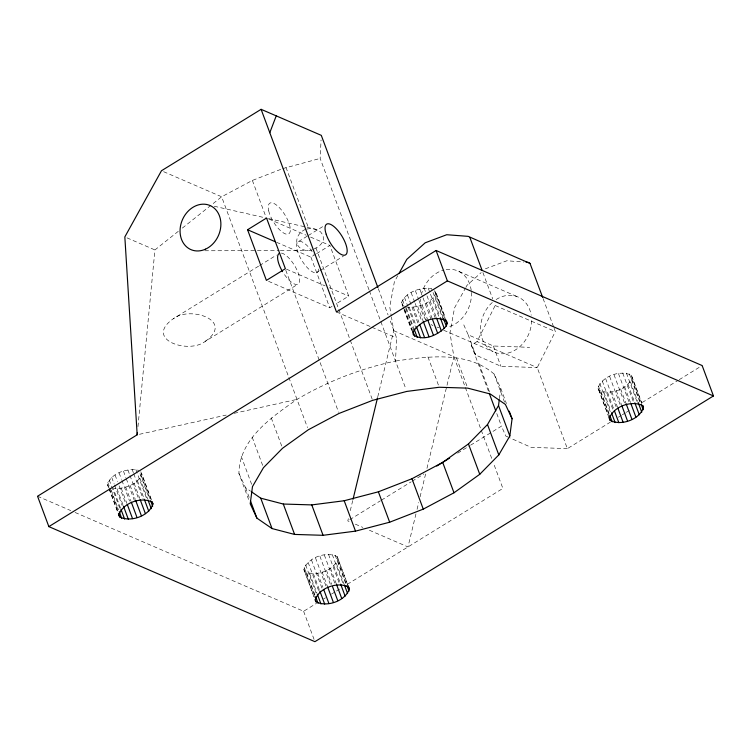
<?xml version="1.0" encoding="UTF-8"?>
<svg xmlns="http://www.w3.org/2000/svg" width="751" height="751" viewBox="0 0 751 751"><rect width="100%" height="100%" fill="white"/><g stroke="black" fill="none" stroke-linecap="round" stroke-linejoin="round"><path stroke-width="0.56" stroke-dasharray="3.75 2.82" d="M369.023 289.848L320.151 158.423L321.062 139.958M248.609 499.462L238.921 473.412C239.259 438.931 271.665 417.152 297.002 399.382C327.53 381.33 360.837 368.488 395.495 361.034L396.641 337.959L389.713 319.335M137.968 426.662L154.931 249.942L178.691 231.008M108.717 487.925L107.506 484.667C111.026 472.773 127.567 467.845 138.813 470.342M120.554 508.192L113.288 488.657C123.812 488.882 138.653 484.883 141.657 473.571L151.345 499.622M313.974 596.716L303.883 569.587C307.61 557.542 326.169 550.952 337.171 556.622L347.722 584.541M303.883 569.587L304.746 571.455C315.749 577.125 334.308 570.535 338.034 558.491M499.415 398.687L500.776 388.37L494.111 374.045C467.094 350.689 428.042 356.425 395.495 361.034M608.939 417.509L598.04 388.201C601.767 376.157 620.326 369.567 631.328 375.247L641.88 403.165M598.04 388.201L598.913 390.069C609.906 395.749 628.465 389.159 632.192 377.115M348.361 518.622L347.807 520.903L351.036 522.292M350.285 510.652L352.754 500.401M377.772 396.753L393.721 330.693L391.459 317.11M415.96 513.891L407.99 546.925L367.155 529.267M417.058 509.338L418.711 502.503M420.091 496.815L425.864 472.895M426.962 468.333L453.904 356.716L449.943 332.946L454.533 307.891L465.282 288.45M403.578 308.642L401.654 302.231C406.451 291.538 420.588 287.211 431.572 288.487L442.874 318.884M405.906 306.99C416.889 308.267 431.027 303.93 435.824 293.247L435.514 291.172L445.606 318.311M488.422 391.111L471.318 345.113L477.045 341.583L495.172 305.507L494.355 303.31M554.125 328.234L555.346 331.529L537.228 367.605L567.362 448.657L610.3 422.184M397.748 275.73L394.359 281.869L389.769 306.924L391.271 315.983M465.845 287.426L466.972 285.38L481.194 272.585M182.352 228.088L221.648 196.781L252.374 180.437L281.634 169.041M258.607 266.145L173.265 318.771C143.469 339.752 189.008 354.472 205.286 341.329L297.865 284.244M205.286 341.329C235.082 320.348 189.543 305.629 173.265 318.771M259.602 265.535L276.471 255.124M298.429 241.587L307.262 236.143M308.248 235.542L323.953 225.854M276.556 242.282L310.914 257.142L315.655 254.214M316.603 253.631L329.896 245.436L348.727 296.091L335.444 304.286M316.847 272.547L318.809 271.336M319.785 270.726L343.348 256.204M268.548 281.325L329.755 307.797L334.495 304.868M349.788 519.683L380.428 500.786M381.414 500.175L411.069 481.898M412.055 481.288L423.921 473.975M457.641 453.182L469.591 445.812M470.586 445.193L501.461 426.164L496.571 413.022M75.1 512.473L303.611 611.286L316.537 603.316M323.493 599.026L325.483 597.796M331.444 594.125L335.425 591.675M336.42 591.056L340.391 588.606M347.347 584.316L502.879 488.413L493.491 463.17M618.28 417.256L621.274 415.406M622.279 414.796L625.273 412.947M626.268 412.327L629.263 410.487M642.246 402.48L678.191 380.316M679.186 379.706L702.147 365.549M305.544 229.318C299.809 231.646 295.227 237.832 297.199 244.159C299.799 250.224 307.347 251.745 313.083 249.576M314.031 249.013C318.133 247.032 322.245 244.338 323.456 239.616L323.108 235.457L320.574 231.862L316.237 229.393L307.168 227.337M282.723 168.618L320.151 158.423M485.371 268.82L506.916 260.747L523.832 262.043M139.47 434.294L226.22 415.068M234.218 413.294L297.002 399.382M306.624 229.093L310.764 228.407L316.237 229.393M204.816 250.759L279.128 250.656M280.292 250.646L308.163 250.609M463.78 324.854L468.155 334.758L493.351 346.004L529.69 347.347M471.318 345.113L475.693 355.026L500.889 366.272L537.228 367.605L477.045 341.583M567.362 448.657L531.032 447.314L508.981 437.476M214.232 206.253L267.497 218.334M268.633 218.588L306.042 227.074M458.88 271.43L519.054 297.452M495.172 305.507L555.346 331.529M163.615 171.679L221.648 196.781L288.45 376.382M268.689 218.973L306.267 235.223M310.567 237.081L329.896 245.436M443.691 330.243L493.125 351.628M286.46 269.158L325.108 285.878M329.398 287.736L348.727 296.091M393.721 330.693L453.904 356.716L464.925 386.352M336.457 311.928L370.844 326.807M371.923 327.267L396.641 337.959M126.985 237.86L154.931 249.942M355.336 524.151L362.855 527.409M37.55 496.233L70.81 510.614M507.929 437.007L505.836 436.068L501.461 426.164M238.921 473.412L245.586 487.728L250.318 490.994M401.963 304.305L403.418 305.92M107.506 484.667L108.369 486.535M631.328 375.247L642.227 404.554M631.901 379.358L640.781 403.24M629.347 373.885L640.65 404.273M630.465 381.827L637.73 401.363M626.409 373.116L637.712 403.512M627.977 384.352L634.435 401.719M622.692 373.003L633.994 403.39M624.616 386.765L630.671 403.052M618.458 373.547L629.76 403.935M620.608 388.896L626.259 404.094M614.008 374.711L625.311 405.099M616.233 390.604L621.481 404.714M609.624 376.42L620.927 406.807M611.774 391.769L617.425 406.967M605.616 378.551L616.918 408.938M607.54 392.313L613.999 409.68M602.255 380.964L613.558 411.351M603.832 392.2L610.694 410.656M599.767 383.489L611.07 413.876M600.884 391.431L609.361 414.233M598.331 385.958L609.634 416.354M598.913 390.069L608.197 415.04M543.095 298.569L553.712 327.136M482.912 272.547L492.722 298.907M493.351 346.004L500.889 366.272M500.776 388.37L506.427 403.569M494.111 374.045L504.606 402.273M468.155 334.758L475.693 355.026M478.969 363.606L489.868 392.904M435.824 293.247L444.705 317.119M434.463 290.637L445.362 319.945M434.96 295.622L443.034 317.326M456.401 357.739L467.3 387.047M432.998 298.138L439.861 316.593M465.329 387.45L480.837 429.15M481.25 430.248L491.858 458.786M428.201 288.055L439.504 318.443M430.07 300.635L436.124 316.913M424.184 288.281L425.395 291.538M427.009 295.875L435.486 318.677M426.361 302.925L432.013 318.124M419.8 289.154L422.625 296.748M423.029 297.837L431.102 319.541M422.137 304.868L427.385 318.978M415.341 290.609L418.57 299.292M418.974 300.372L426.643 320.996M417.678 306.324L423.329 321.522M411.116 292.552L414.749 302.315M415.153 303.404L422.419 322.939M413.294 307.197L418.945 322.386M407.408 294.843L418.711 325.239M427.929 356.866L438.828 386.174M409.276 307.422L415.735 324.789M404.479 297.34L407.709 306.023M408.112 307.103L415.782 327.727M406.31 308.07L413.576 327.605M402.517 299.856L405.343 307.45M405.747 308.539L413.82 330.252M404.629 309.177L412.299 329.802M401.654 302.231L404.076 308.745M404.479 309.825L412.956 332.627M403.982 309.731L411.651 330.346M378.307 288.675L388.079 314.96M369.426 290.947L405.991 389.253M285.971 167.351L308.764 228.642M315.927 247.896L338.419 308.379M338.823 309.478L372.224 399.269M310.914 257.142L329.755 307.797M252.374 180.437L265.816 216.579M285.774 270.238L338.626 412.346M288.853 377.481L307.497 427.61M337.171 556.622L347.666 584.841M337.743 560.734L346.22 583.536M335.19 555.261L345.685 583.48M336.307 563.212L343.977 583.827M332.252 554.501L343.151 583.799M333.82 565.738L340.278 583.105M328.534 554.379L339.03 582.607M330.459 568.15L336.514 584.428M324.301 554.923L335.199 584.231M271.242 417.875L282.141 447.183M326.45 570.281L331.698 584.391M319.851 556.087L330.346 584.316M322.076 571.99L327.727 587.179M315.467 557.796L326.366 587.104M317.617 573.154L322.864 587.263M311.458 559.927L321.954 588.146M313.383 573.698L319.438 589.976M308.098 562.339L318.593 590.558M309.665 573.576L316.931 593.121M305.61 564.865L316.105 593.093M306.727 572.816L315.204 595.609M304.174 567.343L314.669 595.562M304.746 571.455L314.434 597.505M252.195 437.251L262.69 465.47M303.611 611.286L314.106 639.505M241.174 456.195L251.669 484.414M245.586 487.728L249.623 498.58M140.784 471.703L151.28 499.922M141.366 475.815L149.843 498.608M140.024 473.599L149.308 498.561M139.93 478.284L147.6 498.908M135.865 469.582L146.764 498.88M137.442 480.818L143.901 498.185M132.157 469.459L133.368 472.717M133.772 473.806L143.056 498.767M134.082 483.231L139.733 498.42M127.923 470.004L129.538 474.35M129.942 475.43L138.419 498.223M130.073 485.362L135.321 499.471M123.464 471.168L125.886 477.683M126.29 478.772L134.363 500.476M125.689 487.061L130.937 501.17M119.09 472.877L121.512 479.391M121.915 480.471L129.585 501.095M121.24 488.225L126.891 503.423M115.081 475.007L117.503 481.522M119.118 485.859L125.98 504.315M117.006 488.77L123.061 505.057M111.721 477.42L114.143 483.935M114.546 485.015L122.216 505.639M109.233 479.945L120.132 509.253M111.157 490.065L118.423 509.6M107.797 482.414L109.411 486.761M109.815 487.85L118.292 510.642M109.177 488.704L117.654 511.497M109.12 489.004L117.597 511.797M496.101 299.574A30.04 24.586 -66.6 0 1 531.21 315.232M531.614 320.555A30.04 24.586 -66.6 0 1 493.538 351.825A30.04 24.586 -66.6 0 1 492.712 302.118M446.141 269.543A30.04 24.586 -66.6 0 1 471.299 291.313M471.384 292.383A30.04 24.586 -66.6 0 1 447.896 327.032M439.082 327.53A30.04 24.586 -66.6 0 1 436.969 327.107M432.942 325.596A30.04 24.586 -66.6 0 1 431.046 324.516M426.155 320.123A30.04 24.586 -66.6 0 1 423.686 316.453L421.198 309.863A30.04 24.586 -66.6 0 1 420.588 299.142M421.32 294.861A30.04 24.586 -66.6 0 1 443.925 269.994M281.353 253.078A18.024 6.721 58.3 0 1 296.11 268.285A18.024 6.721 58.3 0 1 297.593 284.357A18.024 6.721 58.3 0 1 283.155 272.641M318.668 269.036A18.024 6.721 58.3 0 1 305.037 265.056A18.024 6.721 58.3 0 1 297.509 242.329A18.024 6.721 58.3 0 1 313.758 254.195M268.689 210.853A18.024 6.721 58.3 0 0 287.323 234.256A18.024 6.721 58.3 0 0 281.813 210.44A18.024 6.721 58.3 0 0 268.689 210.853"/><path stroke-width="1.13" d="M137.18 434.801L124.835 236.931L161.465 170.749L261.104 109.327L336.457 311.928L436.087 250.487L702.147 365.549L713.45 395.937L314.913 641.673L48.853 526.62L37.55 496.233L137.18 434.801L137.405 432.473M152.96 503.959L152.087 502.1C141.094 496.42 122.535 503.01 118.808 515.055L119.672 516.923C130.674 522.602 149.233 516.012 152.96 503.959L152.153 501.79M349.337 588.887L348.473 587.019C337.471 581.34 318.912 587.93 315.185 599.974L316.049 601.842C327.051 607.521 345.61 600.931 349.337 588.887L348.126 585.63M251.266 491.642L260.728 498.176L283.296 504.034L311.768 504.907L344.202 500.739L378.373 491.811L411.97 478.734L442.696 462.391L468.455 443.907L487.502 424.531L498.514 405.559L499.265 399.832M512.079 418.758L505.414 404.442L490.272 393.993L467.704 388.136L439.232 387.253L406.798 391.421L372.627 400.358L339.03 413.435L308.304 429.779L282.545 448.263L263.498 467.638L252.477 486.582L250.224 503.799L256.889 518.115L272.031 528.563L294.599 534.43L323.071 535.303L355.505 531.135L389.675 522.208L423.273 509.122L453.998 492.778L479.758 474.294L498.805 454.918L509.826 435.974L512.079 418.758L509.253 411.163M643.494 407.502L642.631 405.634C631.629 399.964 613.069 406.554 609.343 418.598L610.216 420.466C621.208 426.136 639.768 419.546 643.494 407.502L642.687 405.333M353.036 499.265L377.5 397.889M446.263 326.009L447.127 323.634L446.817 321.569C436.519 314.021 418.166 321.644 412.956 332.627L413.266 334.693C423.179 342.231 439.128 334.711 446.263 326.009L443.437 318.415M269.797 132.702L276.237 115.861L261.104 109.327M398.875 273.683L406.798 259.358L425.188 242.798L446.742 234.725L468.164 236.358L530.018 263.423L542.682 297.471M247.567 229.75L266.539 218.043L285.38 268.698L266.408 280.395L247.567 229.75L275.486 241.822M48.853 526.62L447.389 280.883L713.45 395.937M436.772 466.052L449.671 458.091M526.085 262.212L528.347 262.39L530.018 263.423M276.237 115.861L321.287 135.349L377.903 287.577M641.185 404.32L643.203 409.746M638.134 402.452L641.767 412.224M634.839 402.808L639.279 414.749M631.075 404.132L635.919 417.162M626.259 404.094L631.91 419.293M621.884 405.803L627.536 421.001M617.829 408.056L623.077 422.165M614.402 410.769L618.843 422.71M611.502 412.825L615.135 422.588M609.765 415.312L612.187 421.827M609.005 417.209L610.216 420.466M469.844 237.391L482.095 270.351M498.514 405.559L509.826 435.974M489.239 393.308L495.754 410.825M436.087 250.487L447.389 280.883M487.502 424.531L498.805 454.918M445.512 319.297L447.127 323.634M440.264 317.673L444.301 328.534M436.528 318.002L441.372 331.022M432.416 319.203L437.664 333.322M427.788 320.067L433.44 335.256M423.329 321.522L428.981 336.711M468.455 443.907L479.758 474.294M419.753 324.563L424.597 337.584M416.542 326.957L420.579 337.809M413.979 328.694L417.209 337.377M412.703 330.891L414.721 336.317M442.696 462.391L453.998 492.778M411.97 478.734L423.273 509.122M378.373 491.811L389.675 522.208M344.202 500.739L355.505 531.135M347.028 585.705L349.046 591.131M344.38 584.916L347.61 593.6M311.768 504.907L323.071 535.303M340.682 584.184L345.122 596.125M336.514 584.428L341.761 598.538M332.505 586.559L337.753 600.669M327.727 587.179L333.378 602.377M323.672 589.432L328.919 603.541M319.842 591.056L324.685 604.086M317.335 594.201L320.968 603.973M283.296 504.034L294.599 534.43M315.608 596.698L318.03 603.203M315.242 599.673L316.049 601.842M260.728 498.176L272.031 528.563M250.43 500.757L256.889 518.115M150.651 500.786L152.669 506.212M148.003 499.997L151.233 508.68M144.305 499.265L148.745 511.206M140.137 499.509L145.384 513.618M135.724 500.551L141.376 515.749M131.341 502.259L136.992 517.458M127.294 504.512L132.542 518.622M123.464 506.136L128.308 519.166M120.958 509.281L124.591 519.054M119.231 511.769L121.653 518.284M118.461 513.665L119.672 516.923M282.536 271.646A18.024 6.721 58.3 0 1 279.456 253.294M205.464 249.182A24.032 19.667 -66.6 0 0 215.124 209.003A24.032 19.667 -66.6 0 0 180.831 224.521A24.032 19.667 -66.6 0 0 205.464 249.182M326.197 234.265A18.024 6.721 58.3 0 0 345.31 254.993A18.024 6.721 58.3 0 0 336.805 229.29A18.024 6.721 58.3 0 0 326.197 234.265"/></g></svg>
